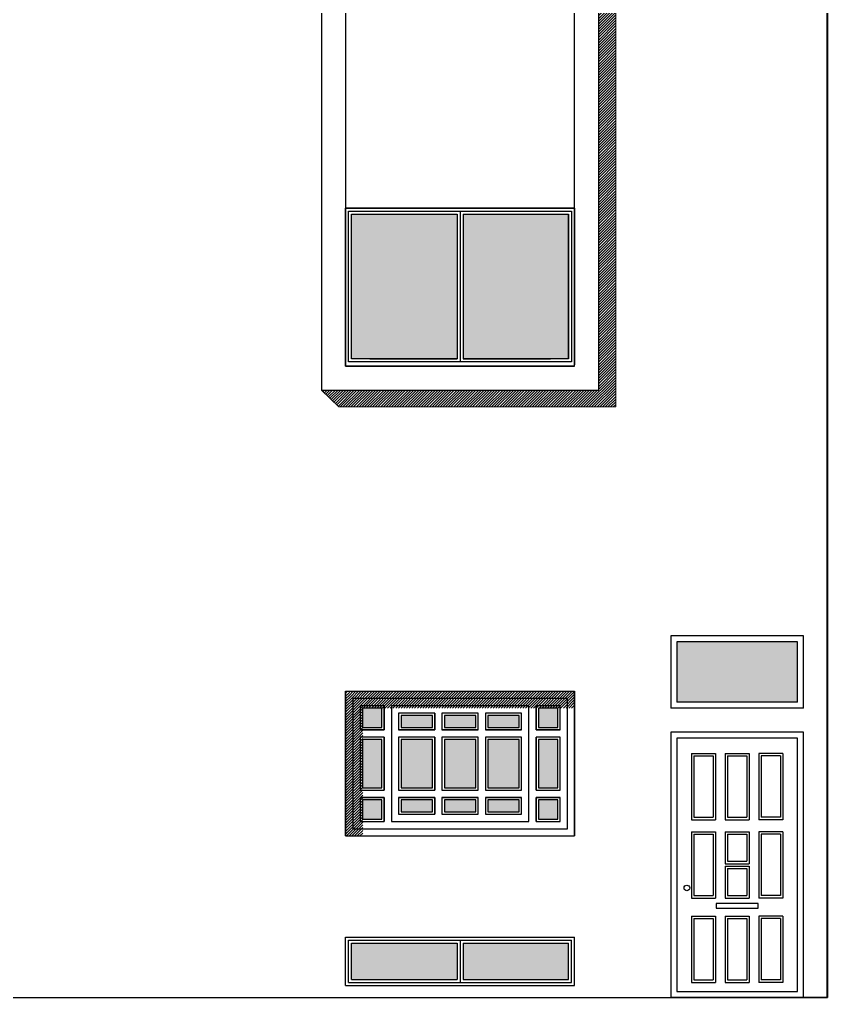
# Model space of a CAD drawing. Header units: millimetres. Extents: x -4146 to 23, y -2153 to 7365.
# Drawn here: x -1754 to -1083, y 5632 to 6444 of the extents above; entities that cross this region are included whole.
import ezdxf

# ---------------------------------------------------------------- set-up
doc = ezdxf.new("R2010")
doc.units = ezdxf.units.MM
for name, color, linetype, lineweight in [('ESC', 111, 'Continuous', 40), ('HA', 8, 'Continuous', 20), ('minuiserue', 3, 'Continuous', 30)]:
    doc.layers.add(name, color=color, linetype=linetype, lineweight=lineweight)
pattern_1 = [(45, (-73.27, -560.8995), (-1.122532, 1.122532), [])]

msp = doc.modelspace()

# ---------------------------------------------------------------- hatches: boundary and pattern name
at = {"layer": 'HA'}
h = msp.add_hatch(dxfattribs=at)
h.set_pattern_fill('ANSI31', color=256, scale=0.5, style=0)
h.set_pattern_definition([(45, (-1093.27, -485.5933), (-1.122532, 1.122532), [])])
h.paths.add_polyline_path([(-2293.315, 6137.114), (-2523.315, 6137.114), (-2509.023, 6123.124), (-2279.023, 6123.124), (-2279.023, 6920.124), (-2293.315, 6934.114)])
h.paths.add_polyline_path([(-1769.023, 6123.124), (-1769.023, 6919.997), (-1783.444, 6934.114), (-1783.444, 6137.114), (-2013.315, 6137.114), (-1999.023, 6123.124)])
h.paths.add_polyline_path([(-1259.023, 6122.144), (-1259.023, 6920.256), (-1273.18, 6934.114), (-1273.18, 6136.135), (-1503.315, 6136.135), (-1489.023, 6122.144)])
h = msp.add_hatch(dxfattribs=at)
h.set_pattern_fill('ANSI31', color=256, scale=0.5, style=0)
h.set_pattern_definition(pattern_1)
h.paths.add_polyline_path([(-1469.023, 5772.222), (-1477.315, 5772.222), (-1477.315, 5880.349), (-1483.315, 5886.222), (-1483.315, 5766.222), (-1469.023, 5766.222)])
h.paths.add_polyline_path([(-1471.315, 5798.222), (-1469.023, 5798.222), (-1469.023, 5804.222), (-1471.315, 5804.222), (-1471.315, 5848.222), (-1469.023, 5848.222), (-1469.023, 5854.222), (-1471.315, 5854.222), (-1471.315, 5874.222), (-1471.057, 5874.222), (-1477.186, 5880.222), (-1477.315, 5880.222), (-1477.315, 5772.222), (-1469.023, 5772.222), (-1469.023, 5778.222), (-1471.315, 5778.222)])
h.paths.add_polyline_path([(-1469.315, 5796.222), (-1469.023, 5796.222), (-1469.023, 5798.222), (-1471.315, 5798.222), (-1471.315, 5778.222), (-1469.023, 5778.222), (-1469.023, 5780.222), (-1469.315, 5780.222)], flags=17)
h.paths.add_polyline_path([(-1469.315, 5846.222), (-1469.023, 5846.222), (-1469.023, 5848.222), (-1471.315, 5848.222), (-1471.315, 5804.222), (-1469.023, 5804.222), (-1469.023, 5806.222), (-1469.315, 5806.222)], flags=17)
h.paths.add_polyline_path([(-1469.315, 5872.222), (-1469.023, 5872.222), (-1469.023, 5872.232), (-1471.057, 5874.222), (-1471.315, 5874.222), (-1471.315, 5854.222), (-1469.023, 5854.222), (-1469.023, 5856.222), (-1469.315, 5856.222)], flags=17)
h = msp.add_hatch(dxfattribs=at)
h.set_pattern_fill('ANSI31', color=256, scale=0.5, style=0)
h.set_pattern_definition(pattern_1)
h.paths.add_polyline_path([(-1293.18, 5886.222), (-1483.315, 5886.222), (-1477.186, 5880.222), (-1299.18, 5880.222), (-1299.18, 5872.222), (-1293.18, 5872.222)])
h.paths.add_polyline_path([(-1299.18, 5880.222), (-1477.186, 5880.222), (-1471.057, 5874.222), (-1451.315, 5874.222), (-1451.315, 5872.222), (-1445.315, 5872.222), (-1445.315, 5874.222), (-1331.18, 5874.222), (-1331.18, 5872.222), (-1325.18, 5872.222), (-1325.18, 5874.222), (-1305.18, 5874.222), (-1305.18, 5872.222), (-1299.18, 5872.222)], flags=17)
h.paths.add_polyline_path([(-1451.315, 5874.222), (-1471.057, 5874.222), (-1469.014, 5872.222), (-1451.315, 5872.222)], flags=16)
h.paths.add_polyline_path([(-1331.18, 5874.222), (-1445.315, 5874.222), (-1445.315, 5872.222), (-1331.18, 5872.222)], flags=16)
h.paths.add_polyline_path([(-1305.18, 5874.222), (-1325.18, 5874.222), (-1325.18, 5872.222), (-1305.18, 5872.222)], flags=16)
at = {"layer": 'minuiserue'}
h = msp.add_hatch(color=256, dxfattribs=at)
h.set_gradient(color1=(0, 0, 255), one_color=1, tint=1, name='INVCYLINDER')
h.paths.add_polyline_path([(-1390.748, 6282.114), (-1478.315, 6282.114), (-1478.315, 6162.114), (-1390.748, 6162.114)])
h.paths.add_polyline_path([(-1385.748, 6282.114), (-1385.748, 6162.114), (-1298.18, 6162.114), (-1298.18, 6282.114)])
h = msp.add_hatch(color=256, dxfattribs=at)
h.set_gradient(color1=(0, 0, 255), one_color=1, tint=1, name='INVHEMISPHERICAL')
h.paths.add_polyline_path([(-1208.315, 5927.222), (-1208.315, 5877.222), (-1108.315, 5877.222), (-1108.315, 5927.222)])
h = msp.add_hatch(color=256, dxfattribs=at)
h.set_gradient(color1=(0, 0, 255), one_color=1, tint=1)
h.paths.add_polyline_path([(-2473.315, 5856.222), (-2473.315, 5872.222), (-2489.315, 5872.222), (-2489.315, 5856.222)])
h.paths.add_polyline_path([(-2431.315, 5856.222), (-2431.315, 5866.222), (-2457.315, 5866.222), (-2457.315, 5856.222)])
h.paths.add_polyline_path([(-2387.18, 5868.222), (-2387.18, 5854.222), (-2357.18, 5854.222), (-2357.18, 5868.222)])
h.paths.add_polyline_path([(-2387.18, 5868.222), (-2357.18, 5868.222), (-2357.18, 5854.222), (-2387.18, 5854.222)])
h.paths.add_polyline_path([(-1979.315, 5796.222), (-1979.315, 5780.222), (-1963.315, 5780.222), (-1963.315, 5796.222)])
h.paths.add_polyline_path([(-1979.315, 5846.222), (-1979.315, 5806.222), (-1963.315, 5806.222), (-1963.315, 5846.222)])
h.paths.add_polyline_path([(-1979.315, 5872.222), (-1979.315, 5856.222), (-1963.315, 5856.222), (-1963.315, 5872.222)])
h.paths.add_polyline_path([(-1947.315, 5866.222), (-1947.315, 5856.222), (-1921.315, 5856.222), (-1921.315, 5866.222)])
h.paths.add_polyline_path([(-1947.315, 5846.222), (-1947.315, 5806.222), (-1921.315, 5806.222), (-1921.315, 5846.222)])
h.paths.add_polyline_path([(-1947.315, 5796.222), (-1947.315, 5786.222), (-1921.315, 5786.222), (-1921.315, 5796.222)])
h.paths.add_polyline_path([(-1911.327, 5796.222), (-1911.327, 5786.222), (-1885.327, 5786.222), (-1885.327, 5796.222)])
h.paths.add_polyline_path([(-1911.327, 5846.222), (-1911.327, 5806.222), (-1885.327, 5806.222), (-1885.327, 5846.222)])
h.paths.add_polyline_path([(-1911.327, 5866.222), (-1911.327, 5856.222), (-1885.327, 5856.222), (-1885.327, 5866.222)])
h.paths.add_polyline_path([(-1875.18, 5866.222), (-1875.18, 5856.222), (-1849.18, 5856.222), (-1849.18, 5866.222)])
h.paths.add_polyline_path([(-1875.18, 5846.222), (-1875.18, 5806.222), (-1849.18, 5806.222), (-1849.18, 5846.222)])
h.paths.add_polyline_path([(-1875.18, 5796.222), (-1875.18, 5786.222), (-1849.18, 5786.222), (-1849.18, 5796.222)])
h.paths.add_polyline_path([(-1833.18, 5796.222), (-1833.18, 5780.222), (-1817.18, 5780.222), (-1817.18, 5796.222)])
h.paths.add_polyline_path([(-1833.18, 5846.222), (-1833.18, 5806.222), (-1817.18, 5806.222), (-1817.18, 5846.222)])
h.paths.add_polyline_path([(-1833.18, 5872.222), (-1833.18, 5856.222), (-1817.18, 5856.222), (-1817.18, 5872.222)])
h.paths.add_polyline_path([(-1469.315, 5846.222), (-1469.315, 5806.222), (-1453.315, 5806.222), (-1453.315, 5846.222)])
h.paths.add_polyline_path([(-1469.315, 5872.222), (-1469.315, 5856.222), (-1453.315, 5856.222), (-1453.315, 5872.222)])
h.paths.add_polyline_path([(-1323.18, 5796.222), (-1323.18, 5780.222), (-1307.18, 5780.222), (-1307.18, 5796.222)])
h.paths.add_polyline_path([(-1323.18, 5846.222), (-1323.18, 5806.222), (-1307.18, 5806.222), (-1307.18, 5846.222)])
h.paths.add_polyline_path([(-1323.18, 5856.222), (-1307.18, 5856.222), (-1307.18, 5872.222), (-1323.18, 5872.222)])
h.paths.add_polyline_path([(-1365.18, 5856.222), (-1339.18, 5856.222), (-1339.18, 5866.222), (-1365.18, 5866.222)])
h.paths.add_polyline_path([(-1401.327, 5856.222), (-1375.327, 5856.222), (-1375.327, 5866.222), (-1401.327, 5866.222)])
h.paths.add_polyline_path([(-1437.315, 5866.222), (-1437.315, 5856.222), (-1411.315, 5856.222), (-1411.315, 5866.222)])
h.paths.add_polyline_path([(-1437.315, 5846.222), (-1437.315, 5806.222), (-1411.315, 5806.222), (-1411.315, 5846.222)])
h.paths.add_polyline_path([(-1437.315, 5796.222), (-1411.315, 5796.222), (-1411.315, 5786.222), (-1437.315, 5786.222)], flags=17)
h.paths.add_polyline_path([(-1469.315, 5796.222), (-1469.315, 5780.222), (-1453.315, 5780.222), (-1453.315, 5796.222)])
h.paths.add_polyline_path([(-1401.327, 5796.222), (-1401.327, 5786.222), (-1375.327, 5786.222), (-1375.327, 5796.222)])
h.paths.add_polyline_path([(-1365.18, 5796.222), (-1365.18, 5786.222), (-1339.18, 5786.222), (-1339.18, 5796.222)])
h.paths.add_polyline_path([(-1365.18, 5846.222), (-1365.18, 5806.222), (-1339.18, 5806.222), (-1339.18, 5846.222)])
h.paths.add_polyline_path([(-1401.327, 5846.222), (-1401.327, 5806.222), (-1375.327, 5806.222), (-1375.327, 5846.222)])
h = msp.add_hatch(color=256, dxfattribs=at)
h.set_gradient(color1=(0, 0, 255), one_color=1, tint=1, name='INVCYLINDER')
h.paths.add_polyline_path([(-1385.815, 5677.222), (-1385.815, 5647.222), (-1298.315, 5647.222), (-1298.315, 5677.222)])
h.paths.add_polyline_path([(-1478.315, 5677.222), (-1478.315, 5647.222), (-1390.815, 5647.222), (-1390.815, 5677.222)])

# ---------------------------------------------------------------- linework, layer by layer
at = {"layer": 'ESC'}
msp.add_line((-1083.315, 5632.222), (-1083.315, 7159.622), dxfattribs=at)
at = {"layer": 'HA'}
for p, q in [((-1259.023, 6122.144), (-1259.023, 6919.144)), ((-1503.315, 6136.135), (-1489.023, 6122.144)), ((-1489.023, 6122.144), (-1259.023, 6122.144))]:
    msp.add_line(p, q, dxfattribs=at)
at = {"layer": 'minuiserue'}
for p, q in [((-1483.315, 6156.135), (-1483.315, 6287.114)), ((-1293.315, 6287.114), (-1483.315, 6287.114)), ((-1483.315, 6287.114), (-1293.18, 6287.114)), ((-1483.315, 6157.114), (-1483.315, 6287.114)), ((-1480.815, 6284.614), (-1295.68, 6284.614)), ((-1480.815, 6159.614), (-1480.815, 6284.614)), ((-1478.315, 6162.114), (-1478.315, 6282.114)), ((-1463.315, 6282.114), (-1390.748, 6282.114)), ((-1390.748, 6282.114), (-1390.748, 6162.114)), ((-1388.248, 6284.614), (-1388.248, 6159.614)), ((-1385.748, 6282.114), (-1313.18, 6282.114)), ((-1385.748, 6282.114), (-1385.748, 6162.114)), ((-1298.18, 6162.114), (-1298.18, 6282.114)), ((-1295.68, 6284.614), (-1295.68, 6159.614)), ((-1293.315, 6156.135), (-1293.315, 6287.114)), ((-1293.18, 6287.114), (-1293.18, 6157.114)), ((-1295.68, 6159.614), (-1480.815, 6159.614)), ((-1463.315, 6162.114), (-1390.748, 6162.114)), ((-1385.748, 6162.114), (-1313.18, 6162.114)), ((-1293.315, 6156.135), (-1483.315, 6156.135)), ((-1103.315, 5932.222), (-1213.315, 5932.222)), ((-1213.315, 5932.222), (-1213.315, 5872.222)), ((-1103.315, 5872.222), (-1103.315, 5932.222)), ((-1108.315, 5927.222), (-1208.315, 5927.222)), ((-1208.315, 5927.222), (-1208.315, 5877.222)), ((-1108.315, 5877.222), (-1108.315, 5927.222)), ((-1483.315, 5886.222), (-1293.315, 5886.222)), ((-1483.315, 5886.222), (-1293.18, 5886.222)), ((-1483.315, 5886.222), (-1483.315, 5806.516)), ((-1483.315, 5886.222), (-1483.315, 5766.222)), ((-1483.315, 5886.222), (-1483.315, 5766.222)), ((-1483.315, 5766.222), (-1483.315, 5886.222)), ((-1483.315, 5886.222), (-1483.315, 5766.222)), ((-1483.315, 5886.222), (-1483.315, 5766.222)), ((-1483.315, 5886.222), (-1483.315, 5766.222)), ((-1483.315, 5886.222), (-1483.315, 5766.222)), ((-1483.315, 5766.222), (-1483.315, 5886.222)), ((-1483.315, 5886.222), (-1483.315, 5766.222)), ((-1483.315, 5886.222), (-1483.315, 5766.222)), ((-1483.315, 5886.222), (-1483.315, 5766.222)), ((-1483.315, 5886.222), (-1483.315, 5766.222)), ((-1483.315, 5886.222), (-1293.18, 5886.222)), ((-1293.18, 5766.222), (-1293.18, 5886.222)), ((-1293.18, 5886.222), (-1293.18, 5766.222)), ((-1293.18, 5766.222), (-1293.18, 5886.222)), ((-1293.18, 5886.222), (-1293.18, 5766.222)), ((-1293.18, 5886.222), (-1293.18, 5766.222)), ((-1293.18, 5886.222), (-1293.18, 5766.222)), ((-1293.18, 5886.222), (-1293.18, 5766.222)), ((-1293.18, 5766.222), (-1293.18, 5886.222)), ((-1293.18, 5886.222), (-1293.18, 5766.222)), ((-1293.18, 5886.222), (-1293.18, 5766.222)), ((-1293.18, 5886.222), (-1293.18, 5766.222)), ((-1293.18, 5886.222), (-1293.18, 5766.222)), ((-1299.18, 5880.222), (-1477.315, 5880.222)), ((-1477.315, 5880.222), (-1477.315, 5772.222)), ((-1477.315, 5880.222), (-1477.315, 5772.222)), ((-1299.18, 5772.222), (-1299.18, 5880.222)), ((-1299.18, 5772.222), (-1299.18, 5880.222)), ((-1108.315, 5877.222), (-1208.315, 5877.222)), ((-1451.315, 5874.222), (-1471.315, 5874.222)), ((-1471.315, 5874.222), (-1471.315, 5854.222)), ((-1451.315, 5874.222), (-1471.315, 5874.222)), ((-1471.315, 5874.222), (-1471.315, 5854.222)), ((-1451.315, 5874.222), (-1471.315, 5874.222)), ((-1471.315, 5874.222), (-1471.315, 5854.222)), ((-1451.315, 5874.222), (-1471.315, 5874.222)), ((-1471.315, 5874.222), (-1471.315, 5854.222)), ((-1453.315, 5872.222), (-1469.315, 5872.222)), ((-1469.315, 5872.222), (-1469.315, 5856.222)), ((-1453.315, 5872.222), (-1469.315, 5872.222)), ((-1469.315, 5872.222), (-1469.315, 5856.222)), ((-1453.315, 5856.222), (-1453.315, 5872.222)), ((-1453.315, 5856.222), (-1453.315, 5872.222)), ((-1451.315, 5874.222), (-1451.315, 5854.222)), ((-1451.315, 5874.222), (-1451.315, 5854.222)), ((-1451.315, 5854.222), (-1451.315, 5874.222)), ((-1451.315, 5854.222), (-1451.315, 5874.222)), ((-1331.18, 5874.222), (-1445.315, 5874.222)), ((-1331.18, 5874.222), (-1445.315, 5874.222)), ((-1331.18, 5874.222), (-1445.315, 5874.222)), ((-1331.18, 5874.222), (-1445.315, 5874.222)), ((-1445.315, 5874.222), (-1445.315, 5778.222)), ((-1445.315, 5874.222), (-1445.315, 5778.222)), ((-1445.315, 5874.222), (-1445.315, 5778.222)), ((-1445.315, 5874.222), (-1445.315, 5778.222)), ((-1439.315, 5868.222), (-1439.315, 5854.222)), ((-1409.315, 5868.222), (-1439.315, 5868.222)), ((-1439.315, 5868.222), (-1439.315, 5854.222)), ((-1409.315, 5868.222), (-1439.315, 5868.222)), ((-1439.315, 5868.222), (-1439.315, 5854.222)), ((-1409.315, 5868.222), (-1439.315, 5868.222)), ((-1409.315, 5868.222), (-1439.315, 5868.222)), ((-1439.315, 5868.222), (-1439.315, 5854.222)), ((-1409.315, 5854.222), (-1409.315, 5868.222)), ((-1409.315, 5868.222), (-1409.315, 5854.222)), ((-1409.315, 5868.222), (-1409.315, 5854.222)), ((-1409.315, 5854.222), (-1409.315, 5868.222)), ((-1373.327, 5868.222), (-1403.327, 5868.222)), ((-1403.327, 5868.222), (-1403.327, 5854.222)), ((-1373.327, 5868.222), (-1403.327, 5868.222)), ((-1403.327, 5868.222), (-1403.327, 5854.222)), ((-1373.327, 5868.222), (-1403.327, 5868.222)), ((-1403.327, 5868.222), (-1403.327, 5854.222)), ((-1373.327, 5868.222), (-1403.327, 5868.222)), ((-1403.327, 5868.222), (-1403.327, 5854.222)), ((-1373.327, 5854.222), (-1373.327, 5868.222)), ((-1373.327, 5854.222), (-1373.327, 5868.222)), ((-1373.327, 5854.222), (-1373.327, 5868.222)), ((-1373.327, 5854.222), (-1373.327, 5868.222)), ((-1337.18, 5868.222), (-1367.18, 5868.222)), ((-1367.18, 5868.222), (-1367.18, 5854.222)), ((-1337.18, 5868.222), (-1367.18, 5868.222)), ((-1367.18, 5868.222), (-1367.18, 5854.222)), ((-1337.18, 5868.222), (-1367.18, 5868.222)), ((-1367.18, 5868.222), (-1367.18, 5854.222)), ((-1337.18, 5868.222), (-1367.18, 5868.222)), ((-1367.18, 5868.222), (-1367.18, 5854.222)), ((-1337.18, 5854.222), (-1337.18, 5868.222)), ((-1337.18, 5854.222), (-1337.18, 5868.222)), ((-1337.18, 5854.222), (-1337.18, 5868.222)), ((-1337.18, 5854.222), (-1337.18, 5868.222)), ((-1331.18, 5778.222), (-1331.18, 5874.222)), ((-1331.18, 5778.222), (-1331.18, 5874.222)), ((-1331.18, 5778.222), (-1331.18, 5874.222)), ((-1331.18, 5778.222), (-1331.18, 5874.222)), ((-1305.18, 5874.222), (-1325.18, 5874.222)), ((-1305.18, 5874.222), (-1325.18, 5874.222)), ((-1325.18, 5854.222), (-1325.18, 5874.222)), ((-1325.18, 5854.222), (-1325.18, 5874.222)), ((-1305.18, 5874.222), (-1325.18, 5874.222)), ((-1325.18, 5874.222), (-1325.18, 5854.222)), ((-1305.18, 5874.222), (-1325.18, 5874.222)), ((-1325.18, 5874.222), (-1325.18, 5854.222)), ((-1307.18, 5872.222), (-1323.18, 5872.222)), ((-1323.18, 5872.222), (-1323.18, 5856.222)), ((-1307.18, 5872.222), (-1323.18, 5872.222)), ((-1323.18, 5872.222), (-1323.18, 5856.222)), ((-1307.18, 5856.222), (-1307.18, 5872.222)), ((-1307.18, 5856.222), (-1307.18, 5872.222)), ((-1305.18, 5854.222), (-1305.18, 5874.222)), ((-1305.18, 5854.222), (-1305.18, 5874.222)), ((-1305.18, 5854.222), (-1305.18, 5874.222)), ((-1305.18, 5854.222), (-1305.18, 5874.222)), ((-1103.315, 5872.222), (-1213.315, 5872.222)), ((-1437.315, 5866.222), (-1437.315, 5856.222)), ((-1411.315, 5866.222), (-1437.315, 5866.222)), ((-1411.315, 5866.222), (-1437.315, 5866.222)), ((-1437.315, 5866.222), (-1437.315, 5856.222)), ((-1411.315, 5856.222), (-1411.315, 5866.222)), ((-1411.315, 5856.222), (-1411.315, 5866.222)), ((-1375.327, 5866.222), (-1401.327, 5866.222)), ((-1401.327, 5866.222), (-1401.327, 5856.222)), ((-1375.327, 5866.222), (-1401.327, 5866.222)), ((-1401.327, 5866.222), (-1401.327, 5856.222)), ((-1375.327, 5856.222), (-1375.327, 5866.222)), ((-1375.327, 5856.222), (-1375.327, 5866.222)), ((-1339.18, 5866.222), (-1365.18, 5866.222)), ((-1365.18, 5866.222), (-1365.18, 5856.222)), ((-1339.18, 5866.222), (-1365.18, 5866.222)), ((-1365.18, 5866.222), (-1365.18, 5856.222)), ((-1339.18, 5856.222), (-1339.18, 5866.222)), ((-1339.18, 5856.222), (-1339.18, 5866.222)), ((-1451.315, 5854.222), (-1471.315, 5854.222)), ((-1451.315, 5854.222), (-1471.315, 5854.222)), ((-1471.315, 5854.222), (-1451.315, 5854.222)), ((-1471.315, 5854.222), (-1451.315, 5854.222)), ((-1469.315, 5856.222), (-1453.315, 5856.222)), ((-1469.315, 5856.222), (-1453.315, 5856.222)), ((-1439.315, 5854.222), (-1409.315, 5854.222)), ((-1409.315, 5854.222), (-1439.315, 5854.222)), ((-1409.315, 5854.222), (-1439.315, 5854.222)), ((-1439.315, 5854.222), (-1409.315, 5854.222)), ((-1437.315, 5856.222), (-1411.315, 5856.222)), ((-1437.315, 5856.222), (-1411.315, 5856.222)), ((-1373.327, 5854.222), (-1403.327, 5854.222)), ((-1373.327, 5854.222), (-1403.327, 5854.222)), ((-1403.327, 5854.222), (-1373.327, 5854.222)), ((-1403.327, 5854.222), (-1373.327, 5854.222)), ((-1401.327, 5856.222), (-1375.327, 5856.222)), ((-1401.327, 5856.222), (-1375.327, 5856.222)), ((-1337.18, 5854.222), (-1367.18, 5854.222)), ((-1337.18, 5854.222), (-1367.18, 5854.222)), ((-1367.18, 5854.222), (-1337.18, 5854.222)), ((-1367.18, 5854.222), (-1337.18, 5854.222)), ((-1365.18, 5856.222), (-1339.18, 5856.222)), ((-1365.18, 5856.222), (-1339.18, 5856.222)), ((-1305.18, 5854.222), (-1325.18, 5854.222)), ((-1305.18, 5854.222), (-1325.18, 5854.222)), ((-1325.18, 5854.222), (-1305.18, 5854.222)), ((-1325.18, 5854.222), (-1305.18, 5854.222)), ((-1323.18, 5856.222), (-1307.18, 5856.222)), ((-1323.18, 5856.222), (-1307.18, 5856.222)), ((-1103.315, 5852.222), (-1213.315, 5852.222)), ((-1213.315, 5852.222), (-1213.315, 5632.222)), ((-1103.315, 5632.222), (-1103.315, 5852.222)), ((-1451.315, 5848.222), (-1471.315, 5848.222)), ((-1471.315, 5848.222), (-1471.315, 5804.222)), ((-1451.315, 5848.222), (-1471.315, 5848.222)), ((-1471.315, 5848.222), (-1471.315, 5804.222)), ((-1451.315, 5848.222), (-1471.315, 5848.222)), ((-1471.315, 5848.222), (-1471.315, 5804.222)), ((-1451.315, 5848.222), (-1471.315, 5848.222)), ((-1471.315, 5848.222), (-1471.315, 5804.222)), ((-1453.315, 5846.222), (-1469.315, 5846.222)), ((-1469.315, 5846.222), (-1469.315, 5806.222)), ((-1453.315, 5846.222), (-1469.315, 5846.222)), ((-1469.315, 5846.222), (-1469.315, 5806.222)), ((-1453.315, 5806.222), (-1453.315, 5846.222)), ((-1453.315, 5806.222), (-1453.315, 5846.222)), ((-1451.315, 5848.222), (-1451.315, 5804.222)), ((-1451.315, 5848.222), (-1451.315, 5804.222)), ((-1451.315, 5804.222), (-1451.315, 5848.222)), ((-1451.315, 5804.222), (-1451.315, 5848.222)), ((-1439.315, 5848.222), (-1439.315, 5804.222)), ((-1439.315, 5848.222), (-1439.315, 5804.222)), ((-1409.315, 5848.222), (-1439.315, 5848.222)), ((-1409.315, 5848.222), (-1439.315, 5848.222)), ((-1439.315, 5848.222), (-1439.315, 5804.222)), ((-1439.315, 5848.222), (-1439.315, 5804.222)), ((-1409.315, 5848.222), (-1439.315, 5848.222)), ((-1409.315, 5848.222), (-1439.315, 5848.222)), ((-1437.315, 5846.222), (-1437.315, 5806.222)), ((-1411.315, 5846.222), (-1437.315, 5846.222)), ((-1437.315, 5846.222), (-1437.315, 5806.222)), ((-1411.315, 5846.222), (-1437.315, 5846.222)), ((-1411.315, 5806.222), (-1411.315, 5846.222)), ((-1411.315, 5806.222), (-1411.315, 5846.222)), ((-1409.315, 5848.222), (-1409.315, 5804.222)), ((-1409.315, 5804.222), (-1409.315, 5848.222)), ((-1409.315, 5848.222), (-1409.315, 5804.222)), ((-1409.315, 5804.222), (-1409.315, 5848.222)), ((-1373.327, 5848.222), (-1403.327, 5848.222)), ((-1373.327, 5848.222), (-1403.327, 5848.222)), ((-1403.327, 5848.222), (-1403.327, 5804.222)), ((-1403.327, 5848.222), (-1403.327, 5804.222)), ((-1373.327, 5848.222), (-1403.327, 5848.222)), ((-1373.327, 5848.222), (-1403.327, 5848.222)), ((-1403.327, 5848.222), (-1403.327, 5804.222)), ((-1403.327, 5848.222), (-1403.327, 5804.222)), ((-1375.327, 5846.222), (-1401.327, 5846.222)), ((-1401.327, 5846.222), (-1401.327, 5806.222)), ((-1375.327, 5846.222), (-1401.327, 5846.222)), ((-1401.327, 5846.222), (-1401.327, 5806.222)), ((-1375.327, 5806.222), (-1375.327, 5846.222)), ((-1375.327, 5806.222), (-1375.327, 5846.222)), ((-1373.327, 5804.222), (-1373.327, 5848.222)), ((-1373.327, 5804.222), (-1373.327, 5848.222)), ((-1373.327, 5804.222), (-1373.327, 5848.222)), ((-1373.327, 5804.222), (-1373.327, 5848.222)), ((-1337.18, 5848.222), (-1367.18, 5848.222)), ((-1337.18, 5848.222), (-1367.18, 5848.222)), ((-1367.18, 5848.222), (-1367.18, 5804.222)), ((-1367.18, 5848.222), (-1367.18, 5804.222)), ((-1337.18, 5848.222), (-1367.18, 5848.222)), ((-1337.18, 5848.222), (-1367.18, 5848.222)), ((-1367.18, 5848.222), (-1367.18, 5804.222)), ((-1367.18, 5848.222), (-1367.18, 5804.222)), ((-1339.18, 5846.222), (-1365.18, 5846.222)), ((-1365.18, 5846.222), (-1365.18, 5806.222)), ((-1339.18, 5846.222), (-1365.18, 5846.222)), ((-1365.18, 5846.222), (-1365.18, 5806.222)), ((-1339.18, 5806.222), (-1339.18, 5846.222)), ((-1339.18, 5806.222), (-1339.18, 5846.222)), ((-1337.18, 5804.222), (-1337.18, 5848.222)), ((-1337.18, 5804.222), (-1337.18, 5848.222)), ((-1337.18, 5804.222), (-1337.18, 5848.222)), ((-1337.18, 5804.222), (-1337.18, 5848.222)), ((-1305.18, 5848.222), (-1325.18, 5848.222)), ((-1305.18, 5848.222), (-1325.18, 5848.222)), ((-1325.18, 5804.222), (-1325.18, 5848.222)), ((-1325.18, 5804.222), (-1325.18, 5848.222)), ((-1305.18, 5848.222), (-1325.18, 5848.222)), ((-1325.18, 5848.222), (-1325.18, 5804.222)), ((-1305.18, 5848.222), (-1325.18, 5848.222)), ((-1325.18, 5848.222), (-1325.18, 5804.222)), ((-1307.18, 5846.222), (-1323.18, 5846.222)), ((-1323.18, 5846.222), (-1323.18, 5806.222)), ((-1307.18, 5846.222), (-1323.18, 5846.222)), ((-1323.18, 5846.222), (-1323.18, 5806.222)), ((-1307.18, 5806.222), (-1307.18, 5846.222)), ((-1307.18, 5806.222), (-1307.18, 5846.222)), ((-1305.18, 5804.222), (-1305.18, 5848.222)), ((-1305.18, 5804.222), (-1305.18, 5848.222)), ((-1305.18, 5804.222), (-1305.18, 5848.222)), ((-1305.18, 5804.222), (-1305.18, 5848.222)), ((-1108.315, 5847.222), (-1208.315, 5847.222)), ((-1208.315, 5847.222), (-1208.315, 5637.222)), ((-1108.315, 5637.222), (-1108.315, 5847.222)), ((-1196.304, 5834.714), (-1196.304, 5779.714)), ((-1196.304, 5834.714), (-1176.304, 5834.714)), ((-1176.304, 5834.714), (-1176.304, 5779.714)), ((-1168.315, 5834.714), (-1168.315, 5779.714)), ((-1168.315, 5834.714), (-1168.315, 5779.714)), ((-1168.315, 5834.714), (-1148.315, 5834.714)), ((-1148.315, 5834.714), (-1148.315, 5779.714)), ((-1140.326, 5834.714), (-1140.326, 5779.714)), ((-1120.326, 5834.714), (-1140.326, 5834.714)), ((-1120.326, 5834.714), (-1120.326, 5779.714)), ((-1194.304, 5832.714), (-1194.304, 5781.714)), ((-1194.304, 5832.714), (-1178.304, 5832.714)), ((-1178.304, 5832.714), (-1178.304, 5781.714)), ((-1166.315, 5832.714), (-1166.315, 5781.714)), ((-1166.315, 5832.714), (-1150.315, 5832.714)), ((-1150.315, 5832.714), (-1150.315, 5781.714)), ((-1138.326, 5832.714), (-1138.326, 5781.714)), ((-1122.326, 5832.714), (-1138.326, 5832.714)), ((-1122.326, 5832.714), (-1122.326, 5781.714)), ((-1471.315, 5804.222), (-1451.315, 5804.222)), ((-1471.315, 5804.222), (-1451.315, 5804.222)), ((-1471.315, 5804.222), (-1451.315, 5804.222)), ((-1471.315, 5804.222), (-1451.315, 5804.222)), ((-1469.315, 5806.222), (-1453.315, 5806.222)), ((-1469.315, 5806.222), (-1453.315, 5806.222)), ((-1439.315, 5804.222), (-1409.315, 5804.222)), ((-1439.315, 5804.222), (-1409.315, 5804.222)), ((-1439.315, 5804.222), (-1409.315, 5804.222)), ((-1439.315, 5804.222), (-1409.315, 5804.222)), ((-1437.315, 5806.222), (-1411.315, 5806.222)), ((-1437.315, 5806.222), (-1411.315, 5806.222)), ((-1403.327, 5804.222), (-1373.327, 5804.222)), ((-1403.327, 5804.222), (-1373.327, 5804.222)), ((-1403.327, 5804.222), (-1373.327, 5804.222)), ((-1403.327, 5804.222), (-1373.327, 5804.222)), ((-1401.327, 5806.222), (-1375.327, 5806.222)), ((-1401.327, 5806.222), (-1375.327, 5806.222)), ((-1367.18, 5804.222), (-1337.18, 5804.222)), ((-1367.18, 5804.222), (-1337.18, 5804.222)), ((-1367.18, 5804.222), (-1337.18, 5804.222)), ((-1367.18, 5804.222), (-1337.18, 5804.222)), ((-1365.18, 5806.222), (-1339.18, 5806.222)), ((-1365.18, 5806.222), (-1339.18, 5806.222)), ((-1325.18, 5804.222), (-1305.18, 5804.222)), ((-1325.18, 5804.222), (-1305.18, 5804.222)), ((-1325.18, 5804.222), (-1305.18, 5804.222)), ((-1325.18, 5804.222), (-1305.18, 5804.222)), ((-1323.18, 5806.222), (-1307.18, 5806.222)), ((-1323.18, 5806.222), (-1307.18, 5806.222)), ((-1471.315, 5798.222), (-1451.315, 5798.222)), ((-1471.315, 5798.222), (-1471.315, 5778.222)), ((-1471.315, 5798.222), (-1451.315, 5798.222)), ((-1471.315, 5798.222), (-1471.315, 5778.222)), ((-1451.315, 5798.222), (-1471.315, 5798.222)), ((-1471.315, 5798.222), (-1471.315, 5778.222)), ((-1451.315, 5798.222), (-1471.315, 5798.222)), ((-1471.315, 5798.222), (-1471.315, 5778.222)), ((-1453.315, 5796.222), (-1469.315, 5796.222)), ((-1469.315, 5796.222), (-1469.315, 5780.222)), ((-1453.315, 5796.222), (-1469.315, 5796.222)), ((-1469.315, 5796.222), (-1469.315, 5780.222)), ((-1453.315, 5780.222), (-1453.315, 5796.222)), ((-1453.315, 5780.222), (-1453.315, 5796.222)), ((-1451.315, 5798.222), (-1451.315, 5778.222)), ((-1451.315, 5798.222), (-1451.315, 5778.222)), ((-1451.315, 5778.222), (-1451.315, 5798.222)), ((-1451.315, 5778.222), (-1451.315, 5798.222)), ((-1439.315, 5798.222), (-1439.315, 5784.222)), ((-1439.315, 5798.222), (-1409.315, 5798.222)), ((-1439.315, 5798.222), (-1439.315, 5784.222)), ((-1439.315, 5798.222), (-1409.315, 5798.222)), ((-1409.315, 5798.222), (-1439.315, 5798.222)), ((-1439.315, 5798.222), (-1439.315, 5784.222)), ((-1409.315, 5798.222), (-1439.315, 5798.222)), ((-1439.315, 5798.222), (-1439.315, 5784.222)), ((-1411.315, 5796.222), (-1437.315, 5796.222)), ((-1437.315, 5796.222), (-1437.315, 5786.222)), ((-1411.315, 5796.222), (-1437.315, 5796.222)), ((-1437.315, 5796.222), (-1437.315, 5786.222)), ((-1411.315, 5786.222), (-1411.315, 5796.222)), ((-1411.315, 5786.222), (-1411.315, 5796.222)), ((-1409.315, 5798.222), (-1409.315, 5784.222)), ((-1409.315, 5798.222), (-1409.315, 5784.222)), ((-1409.315, 5784.222), (-1409.315, 5798.222)), ((-1409.315, 5784.222), (-1409.315, 5798.222)), ((-1403.327, 5798.222), (-1373.327, 5798.222)), ((-1403.327, 5798.222), (-1403.327, 5784.222)), ((-1403.327, 5798.222), (-1373.327, 5798.222)), ((-1403.327, 5798.222), (-1403.327, 5784.222)), ((-1373.327, 5798.222), (-1403.327, 5798.222)), ((-1403.327, 5798.222), (-1403.327, 5784.222)), ((-1373.327, 5798.222), (-1403.327, 5798.222)), ((-1403.327, 5798.222), (-1403.327, 5784.222)), ((-1375.327, 5796.222), (-1401.327, 5796.222)), ((-1401.327, 5796.222), (-1401.327, 5786.222)), ((-1375.327, 5796.222), (-1401.327, 5796.222)), ((-1401.327, 5796.222), (-1401.327, 5786.222)), ((-1375.327, 5786.222), (-1375.327, 5796.222)), ((-1375.327, 5786.222), (-1375.327, 5796.222)), ((-1373.327, 5784.222), (-1373.327, 5798.222)), ((-1373.327, 5784.222), (-1373.327, 5798.222)), ((-1373.327, 5784.222), (-1373.327, 5798.222)), ((-1373.327, 5784.222), (-1373.327, 5798.222)), ((-1367.18, 5798.222), (-1337.18, 5798.222)), ((-1367.18, 5798.222), (-1367.18, 5784.222)), ((-1367.18, 5798.222), (-1337.18, 5798.222)), ((-1367.18, 5798.222), (-1367.18, 5784.222)), ((-1337.18, 5798.222), (-1367.18, 5798.222)), ((-1367.18, 5798.222), (-1367.18, 5784.222)), ((-1337.18, 5798.222), (-1367.18, 5798.222)), ((-1367.18, 5798.222), (-1367.18, 5784.222)), ((-1339.18, 5796.222), (-1365.18, 5796.222)), ((-1365.18, 5796.222), (-1365.18, 5786.222)), ((-1339.18, 5796.222), (-1365.18, 5796.222)), ((-1365.18, 5796.222), (-1365.18, 5786.222)), ((-1339.18, 5786.222), (-1339.18, 5796.222)), ((-1339.18, 5786.222), (-1339.18, 5796.222)), ((-1337.18, 5784.222), (-1337.18, 5798.222)), ((-1337.18, 5784.222), (-1337.18, 5798.222)), ((-1337.18, 5784.222), (-1337.18, 5798.222)), ((-1337.18, 5784.222), (-1337.18, 5798.222)), ((-1325.18, 5798.222), (-1305.18, 5798.222)), ((-1325.18, 5798.222), (-1305.18, 5798.222)), ((-1325.18, 5778.222), (-1325.18, 5798.222)), ((-1325.18, 5778.222), (-1325.18, 5798.222)), ((-1305.18, 5798.222), (-1325.18, 5798.222)), ((-1325.18, 5798.222), (-1325.18, 5778.222)), ((-1305.18, 5798.222), (-1325.18, 5798.222)), ((-1325.18, 5798.222), (-1325.18, 5778.222)), ((-1307.18, 5796.222), (-1323.18, 5796.222)), ((-1323.18, 5796.222), (-1323.18, 5780.222)), ((-1307.18, 5796.222), (-1323.18, 5796.222)), ((-1323.18, 5796.222), (-1323.18, 5780.222)), ((-1307.18, 5780.222), (-1307.18, 5796.222)), ((-1307.18, 5780.222), (-1307.18, 5796.222)), ((-1305.18, 5778.222), (-1305.18, 5798.222)), ((-1305.18, 5778.222), (-1305.18, 5798.222)), ((-1305.18, 5778.222), (-1305.18, 5798.222)), ((-1305.18, 5778.222), (-1305.18, 5798.222)), ((-1437.315, 5786.222), (-1411.315, 5786.222)), ((-1437.315, 5786.222), (-1411.315, 5786.222)), ((-1401.327, 5786.222), (-1375.327, 5786.222)), ((-1401.327, 5786.222), (-1375.327, 5786.222)), ((-1365.18, 5786.222), (-1339.18, 5786.222)), ((-1365.18, 5786.222), (-1339.18, 5786.222)), ((-1471.315, 5778.222), (-1451.315, 5778.222)), ((-1471.315, 5778.222), (-1451.315, 5778.222)), ((-1471.315, 5778.222), (-1451.315, 5778.222)), ((-1471.315, 5778.222), (-1451.315, 5778.222)), ((-1469.315, 5780.222), (-1453.315, 5780.222)), ((-1469.315, 5780.222), (-1453.315, 5780.222)), ((-1445.315, 5778.222), (-1331.18, 5778.222)), ((-1445.315, 5778.222), (-1331.18, 5778.222)), ((-1445.315, 5778.222), (-1331.18, 5778.222)), ((-1445.315, 5778.222), (-1331.18, 5778.222)), ((-1439.315, 5784.222), (-1409.315, 5784.222)), ((-1439.315, 5784.222), (-1409.315, 5784.222)), ((-1439.315, 5784.222), (-1409.315, 5784.222)), ((-1439.315, 5784.222), (-1409.315, 5784.222)), ((-1403.327, 5784.222), (-1373.327, 5784.222)), ((-1403.327, 5784.222), (-1373.327, 5784.222)), ((-1403.327, 5784.222), (-1373.327, 5784.222)), ((-1403.327, 5784.222), (-1373.327, 5784.222)), ((-1367.18, 5784.222), (-1337.18, 5784.222)), ((-1367.18, 5784.222), (-1337.18, 5784.222)), ((-1367.18, 5784.222), (-1337.18, 5784.222)), ((-1367.18, 5784.222), (-1337.18, 5784.222)), ((-1325.18, 5778.222), (-1305.18, 5778.222)), ((-1325.18, 5778.222), (-1305.18, 5778.222)), ((-1325.18, 5778.222), (-1305.18, 5778.222)), ((-1325.18, 5778.222), (-1305.18, 5778.222)), ((-1323.18, 5780.222), (-1307.18, 5780.222)), ((-1323.18, 5780.222), (-1307.18, 5780.222)), ((-1196.304, 5779.714), (-1176.304, 5779.714)), ((-1194.304, 5781.714), (-1178.304, 5781.714)), ((-1168.315, 5779.714), (-1148.315, 5779.714)), ((-1168.315, 5779.714), (-1148.315, 5779.714)), ((-1166.315, 5781.714), (-1150.315, 5781.714)), ((-1120.326, 5779.714), (-1140.326, 5779.714)), ((-1122.326, 5781.714), (-1138.326, 5781.714)), ((-1477.315, 5772.222), (-1299.18, 5772.222)), ((-1477.315, 5772.222), (-1299.18, 5772.222)), ((-1196.304, 5769.722), (-1196.304, 5714.722)), ((-1196.304, 5769.722), (-1176.304, 5769.722)), ((-1176.304, 5769.722), (-1176.304, 5714.722)), ((-1176.304, 5769.722), (-1176.304, 5714.722)), ((-1168.315, 5769.722), (-1168.315, 5743.222)), ((-1168.315, 5769.722), (-1148.315, 5769.722)), ((-1168.315, 5769.722), (-1168.315, 5744.222)), ((-1168.315, 5769.722), (-1148.315, 5769.722)), ((-1148.315, 5769.722), (-1148.315, 5743.222)), ((-1140.326, 5769.722), (-1140.326, 5714.722)), ((-1140.326, 5769.722), (-1140.326, 5714.722)), ((-1120.326, 5769.722), (-1140.326, 5769.722)), ((-1120.326, 5769.722), (-1120.326, 5714.722)), ((-1483.315, 5766.222), (-1293.18, 5766.222)), ((-1194.304, 5767.722), (-1194.304, 5716.722)), ((-1194.304, 5767.722), (-1178.304, 5767.722)), ((-1178.304, 5767.722), (-1178.304, 5716.722)), ((-1166.315, 5767.722), (-1166.315, 5745.222)), ((-1166.315, 5767.722), (-1150.315, 5767.722)), ((-1150.315, 5767.722), (-1150.315, 5745.222)), ((-1138.326, 5767.722), (-1138.326, 5716.722)), ((-1122.326, 5767.722), (-1138.326, 5767.722)), ((-1122.326, 5767.722), (-1122.326, 5716.722)), ((-1166.315, 5745.222), (-1150.315, 5745.222)), ((-1168.315, 5743.222), (-1148.315, 5743.222)), ((-1168.315, 5741.222), (-1168.315, 5714.722)), ((-1168.315, 5741.222), (-1148.315, 5741.222)), ((-1166.315, 5739.222), (-1166.315, 5716.722)), ((-1166.315, 5739.222), (-1150.315, 5739.222)), ((-1150.315, 5739.222), (-1150.315, 5716.722)), ((-1148.315, 5741.222), (-1148.315, 5714.722)), ((-1196.304, 5714.722), (-1176.304, 5714.722)), ((-1194.304, 5716.722), (-1178.304, 5716.722)), ((-1168.315, 5714.722), (-1148.315, 5714.722)), ((-1168.315, 5714.722), (-1148.315, 5714.722)), ((-1166.315, 5716.722), (-1150.315, 5716.722)), ((-1120.326, 5714.722), (-1140.326, 5714.722)), ((-1122.326, 5716.722), (-1138.326, 5716.722)), ((-1196.304, 5699.722), (-1196.304, 5644.722)), ((-1196.304, 5699.722), (-1196.304, 5644.722)), ((-1196.304, 5699.722), (-1176.304, 5699.722)), ((-1194.304, 5697.722), (-1194.304, 5646.722)), ((-1194.304, 5697.722), (-1178.304, 5697.722)), ((-1178.304, 5697.722), (-1178.304, 5646.722)), ((-1176.304, 5699.722), (-1176.304, 5644.722)), ((-1176.304, 5699.722), (-1176.304, 5644.722)), ((-1168.315, 5699.722), (-1168.315, 5644.722)), ((-1168.315, 5699.722), (-1148.315, 5699.722)), ((-1168.315, 5699.722), (-1168.315, 5644.722)), ((-1168.315, 5699.722), (-1148.315, 5699.722)), ((-1166.315, 5697.722), (-1166.315, 5646.722)), ((-1166.315, 5697.722), (-1150.315, 5697.722)), ((-1150.315, 5697.722), (-1150.315, 5646.722)), ((-1148.315, 5699.722), (-1148.315, 5644.722)), ((-1140.326, 5699.722), (-1140.326, 5644.722)), ((-1140.326, 5699.722), (-1140.326, 5644.722)), ((-1120.326, 5699.722), (-1140.326, 5699.722)), ((-1138.326, 5697.722), (-1138.326, 5646.722)), ((-1122.326, 5697.722), (-1138.326, 5697.722)), ((-1122.326, 5697.722), (-1122.326, 5646.722)), ((-1120.326, 5699.722), (-1120.326, 5644.722)), ((-1120.326, 5699.722), (-1120.326, 5644.722)), ((-1483.315, 5642.222), (-1483.315, 5682.222)), ((-1483.315, 5682.222), (-1293.315, 5682.222)), ((-1483.315, 5682.222), (-1293.315, 5682.222)), ((-1483.315, 5642.222), (-1483.315, 5682.222)), ((-1293.315, 5642.222), (-1293.315, 5682.222)), ((-1293.315, 5642.222), (-1293.315, 5682.222)), ((-1480.815, 5679.722), (-1295.815, 5679.722)), ((-1480.815, 5644.722), (-1480.815, 5679.722)), ((-1478.315, 5677.222), (-1390.815, 5677.222)), ((-1478.315, 5647.222), (-1478.315, 5677.222)), ((-1390.815, 5677.222), (-1390.815, 5647.222)), ((-1388.315, 5679.722), (-1388.315, 5644.722)), ((-1388.315, 5679.722), (-1388.315, 5644.722)), ((-1385.815, 5677.222), (-1298.315, 5677.222)), ((-1385.815, 5677.222), (-1385.815, 5647.222)), ((-1298.315, 5647.222), (-1298.315, 5677.222)), ((-1295.815, 5644.722), (-1295.815, 5679.722)), ((-1483.315, 5642.222), (-1293.315, 5642.222)), ((-1480.815, 5644.722), (-1295.815, 5644.722)), ((-1478.315, 5647.222), (-1390.815, 5647.222)), ((-1385.815, 5647.222), (-1298.315, 5647.222)), ((-1196.304, 5644.722), (-1176.304, 5644.722)), ((-1194.304, 5646.722), (-1178.304, 5646.722)), ((-1168.315, 5644.722), (-1148.315, 5644.722)), ((-1168.315, 5644.722), (-1148.315, 5644.722)), ((-1166.315, 5646.722), (-1150.315, 5646.722)), ((-1120.326, 5644.722), (-1140.326, 5644.722)), ((-1122.326, 5646.722), (-1138.326, 5646.722)), ((-2483.315, 5632.222), (-1083.315, 5632.222)), ((-1686.901, 5632.222), (-1463.315, 5632.222)), ((-1463.315, 5632.222), (-1273.315, 5632.222)), ((-1273.315, 5632.222), (-1083.315, 5632.222)), ((-1213.315, 5632.222), (-1103.315, 5632.222)), ((-1103.315, 5632.222), (-1213.315, 5632.222)), ((-1208.315, 5637.222), (-1108.315, 5637.222)), ((-1083.315, 5632.222), (-1103.315, 5632.222))]:
    msp.add_line(p, q, dxfattribs=at)
for points in [[(-1273.18, 6934.114), (-1503.315, 6934.114), (-1503.315, 6136.135), (-1273.18, 6136.135)], [(-1293.18, 6914.114), (-1483.315, 6914.114), (-1483.315, 6156.135), (-1293.18, 6156.135)], [(-1140.81, 5710.203), (-1175.82, 5710.203), (-1175.82, 5706.248), (-1140.81, 5706.248)]]:
    msp.add_lwpolyline(points, close=True, dxfattribs=at)
for points in [[(-1390.748, 6162.114), (-1478.315, 6162.114), (-1478.315, 6282.114), (-1390.748, 6282.114)], [(-1385.748, 6282.114), (-1298.18, 6282.114), (-1298.18, 6162.114), (-1385.748, 6162.114)]]:
    msp.add_lwpolyline(points, dxfattribs=at)
msp.add_circle((-1199.999, 5723.074), 2.34, dxfattribs=at)

doc.saveas('drawing.dxf')
